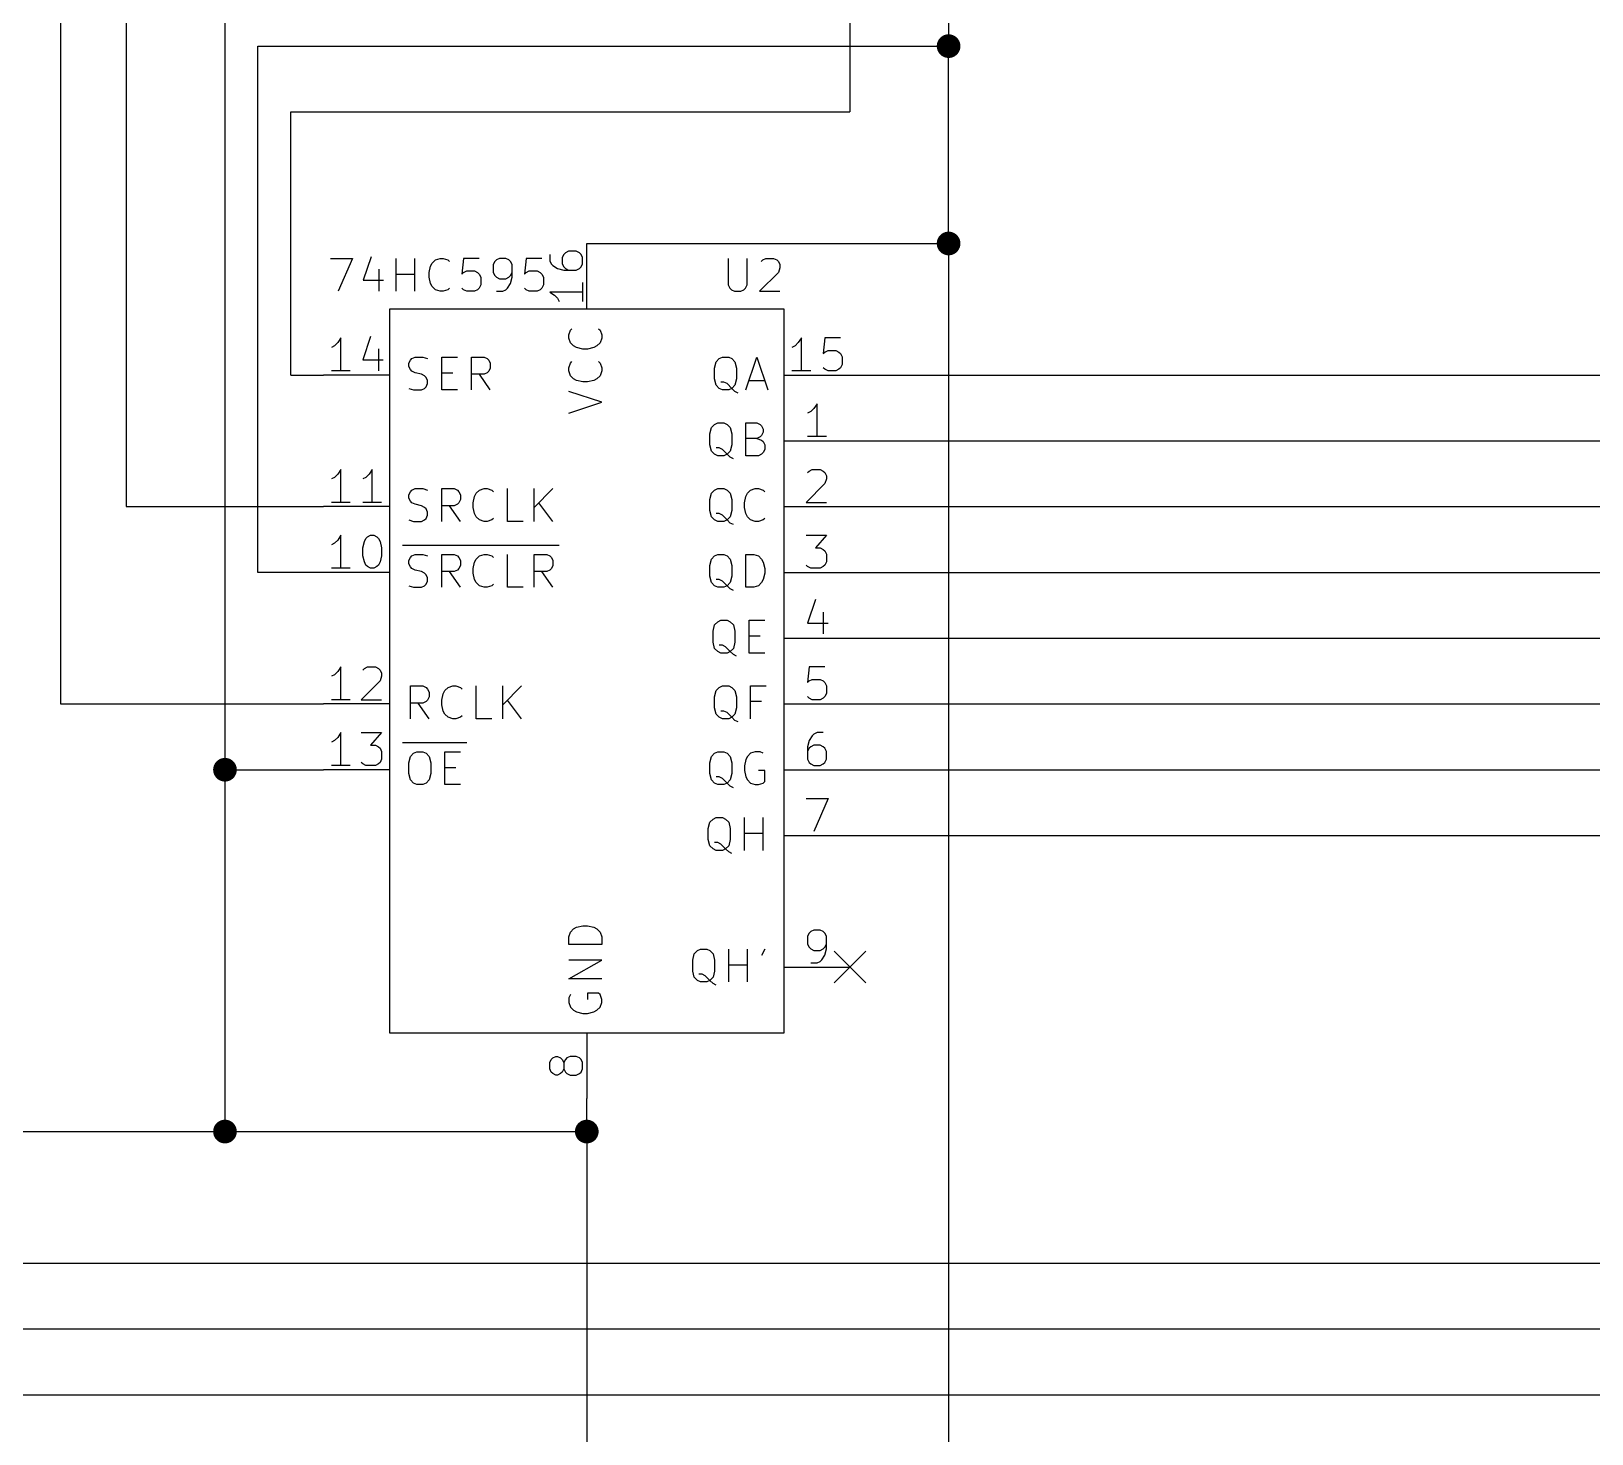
# Model space of a CAD drawing. Extents: x 0.4 to 11.3, y -7.9 to -0.4.
# Drawn here: x 4.055 to 6.428, y -5.359 to -3.227 of the extents above; entities that cross this region are included whole.
import ezdxf

# ---------------------------------------------------------------- set-up
doc = ezdxf.new("R2010")
doc.units = 0
doc.header["$MEASUREMENT"] = 0
for name, color, linetype in [('BLUE2', 5, 'CONTINUOUS'), ('CYAN2', 4, 'CONTINUOUS'), ('GREEN3', 91, 'CONTINUOUS'), ('LYELLOW', 51, 'CONTINUOUS'), ('RED2', 1, 'CONTINUOUS'), ('RED3', 11, 'CONTINUOUS')]:
    doc.layers.add(name, color=color, linetype=linetype)

msp = doc.modelspace()

# ---------------------------------------------------------------- linework, layer by layer
at = {"layer": 'BLUE2', "linetype": 'CONTINUOUS'}
for p, q in [((5.276, -4.626), (5.324, -4.674)), ((5.324, -4.626), (5.276, -4.674))]:
    msp.add_line(p, q, dxfattribs=at)
at = {"layer": 'CYAN2', "linetype": 'CONTINUOUS'}
for p, q in [((4.51026, -3.57261), (4.5436, -3.57261)), ((4.5436, -3.57261), (4.52217, -3.62261)), ((4.57217, -3.57023), (4.56026, -3.60594)), ((4.61026, -3.62261), (4.61026, -3.57261)), ((4.63883, -3.62261), (4.63883, -3.57261)), ((4.66265, -3.58452), (4.66503, -3.57976)), ((4.66503, -3.57976), (4.66979, -3.575)), ((4.66979, -3.575), (4.67693, -3.57261)), ((4.67693, -3.57261), (4.68169, -3.57261)), ((4.68169, -3.57261), (4.68883, -3.575)), ((4.68883, -3.575), (4.69122, -3.57737)), ((4.71265, -3.57261), (4.71026, -3.59642)), ((4.73646, -3.57261), (4.71265, -3.57261)), ((4.76026, -3.57737), (4.75789, -3.58214)), ((4.76265, -3.575), (4.76026, -3.57737)), ((4.76741, -3.57261), (4.76265, -3.575)), ((4.77693, -3.57261), (4.76741, -3.57261)), ((4.78169, -3.575), (4.77693, -3.57261)), ((4.78407, -3.57737), (4.78169, -3.575)), ((4.78646, -3.58214), (4.78407, -3.57737)), ((4.80789, -3.57261), (4.8055, -3.59642)), ((4.83169, -3.57261), (4.80789, -3.57261)), ((5.11503, -3.57261), (5.11503, -3.61309)), ((5.1436, -3.61309), (5.1436, -3.57261)), ((5.16503, -3.57737), (5.16741, -3.575)), ((5.16741, -3.575), (5.17217, -3.57261)), ((5.17217, -3.57261), (5.18407, -3.57261)), ((5.18407, -3.57261), (5.18884, -3.575)), ((5.18884, -3.575), (5.19122, -3.57737)), ((5.19122, -3.57737), (5.1936, -3.58214)), ((4.58407, -3.58928), (4.58407, -3.62261)), ((4.61026, -3.59642), (4.63883, -3.59642)), ((4.66026, -3.59404), (4.66265, -3.58452)), ((4.66026, -3.60119), (4.66026, -3.59404)), ((4.66265, -3.61071), (4.66026, -3.60119)), ((4.71026, -3.59642), (4.71265, -3.59404)), ((4.71265, -3.59404), (4.71741, -3.59166)), ((4.71741, -3.59166), (4.72931, -3.59166)), ((4.72931, -3.59166), (4.73407, -3.59404)), ((4.73407, -3.59404), (4.73646, -3.59642)), ((4.73646, -3.59642), (4.73883, -3.60119)), ((4.73883, -3.60119), (4.73883, -3.61309)), ((4.75789, -3.58214), (4.75789, -3.59404)), ((4.75789, -3.59404), (4.76026, -3.5988)), ((4.76026, -3.5988), (4.76265, -3.60119)), ((4.76265, -3.60119), (4.76741, -3.60357)), ((4.76741, -3.60357), (4.77693, -3.60357)), ((4.77693, -3.60357), (4.78169, -3.60119)), ((4.78169, -3.60119), (4.78407, -3.5988)), ((4.78407, -3.5988), (4.78646, -3.59404)), ((4.78407, -3.61071), (4.78646, -3.60119)), ((4.78646, -3.60119), (4.78646, -3.58214)), ((4.8055, -3.59642), (4.80789, -3.59404)), ((4.80789, -3.59404), (4.81265, -3.59166)), ((4.81265, -3.59166), (4.82455, -3.59166)), ((4.82455, -3.59166), (4.82931, -3.59404)), ((4.82931, -3.59404), (4.83169, -3.59642)), ((4.83169, -3.59642), (4.83407, -3.60119)), ((4.83407, -3.60119), (4.83407, -3.61309)), ((5.19122, -3.59404), (5.16265, -3.62261)), ((5.1936, -3.5869), (5.19122, -3.59404)), ((5.1936, -3.58214), (5.1936, -3.5869)), ((4.56026, -3.60594), (4.59122, -3.60594)), ((4.66503, -3.61547), (4.66265, -3.61071)), ((4.66979, -3.62023), (4.66503, -3.61547)), ((4.67693, -3.62261), (4.66979, -3.62023)), ((4.68169, -3.62261), (4.67693, -3.62261)), ((4.68883, -3.62023), (4.68169, -3.62261)), ((4.69122, -3.61785), (4.68883, -3.62023)), ((4.71265, -3.62023), (4.71026, -3.61785)), ((4.71741, -3.62261), (4.71265, -3.62023)), ((4.72931, -3.62261), (4.71741, -3.62261)), ((4.73407, -3.62023), (4.72931, -3.62261)), ((4.73646, -3.61785), (4.73407, -3.62023)), ((4.73883, -3.61309), (4.73646, -3.61785)), ((4.76265, -3.62261), (4.77217, -3.62261)), ((4.77217, -3.62261), (4.77693, -3.62023)), ((4.77693, -3.62023), (4.77931, -3.61785)), ((4.77931, -3.61785), (4.78407, -3.61071)), ((4.80789, -3.62023), (4.8055, -3.61785)), ((4.81265, -3.62261), (4.80789, -3.62023)), ((4.82455, -3.62261), (4.81265, -3.62261)), ((4.82931, -3.62023), (4.82455, -3.62261)), ((4.83169, -3.61785), (4.82931, -3.62023)), ((4.83407, -3.61309), (4.83169, -3.61785)), ((5.11503, -3.61309), (5.11741, -3.61785)), ((5.11741, -3.61785), (5.11979, -3.62023)), ((5.11979, -3.62023), (5.12455, -3.62261)), ((5.12455, -3.62261), (5.13407, -3.62261)), ((5.13407, -3.62261), (5.13884, -3.62023)), ((5.13884, -3.62023), (5.14122, -3.61785)), ((5.14122, -3.61785), (5.1436, -3.61309)), ((5.16265, -3.62261), (5.1936, -3.62261)), ((4.87262, -3.68905), (4.875, -3.6819)), ((4.87262, -3.69381), (4.87262, -3.68905)), ((4.875, -3.70095), (4.87262, -3.69381)), ((4.875, -3.6819), (4.87738, -3.67952)), ((4.91785, -3.67952), (4.92024, -3.6819)), ((4.92024, -3.6819), (4.92262, -3.68905)), ((4.92262, -3.69381), (4.92024, -3.70095)), ((4.92262, -3.68905), (4.92262, -3.69381)), ((4.63428, -3.725), (4.63905, -3.72262)), ((4.63905, -3.72262), (4.65095, -3.72262)), ((4.65095, -3.72262), (4.65809, -3.725)), ((4.67952, -3.77262), (4.67952, -3.72262)), ((4.67952, -3.72262), (4.70333, -3.72262)), ((4.72476, -3.77262), (4.72476, -3.72262)), ((4.72476, -3.72262), (4.74381, -3.72262)), ((4.74381, -3.72262), (4.74857, -3.725)), ((4.87976, -3.70571), (4.875, -3.70095)), ((4.88452, -3.70809), (4.87976, -3.70571)), ((4.89405, -3.71047), (4.88452, -3.70809)), ((4.90119, -3.71047), (4.89405, -3.71047)), ((4.91071, -3.70809), (4.90119, -3.71047)), ((4.91547, -3.70571), (4.91071, -3.70809)), ((4.92024, -3.70095), (4.91547, -3.70571)), ((5.10143, -3.725), (5.10619, -3.72262)), ((5.10619, -3.72262), (5.11571, -3.72262)), ((5.11571, -3.72262), (5.12047, -3.725)), ((5.1419, -3.77262), (5.15857, -3.72262)), ((5.15857, -3.72262), (5.17524, -3.77262)), ((4.62952, -3.73214), (4.6319, -3.72738)), ((4.62952, -3.7369), (4.62952, -3.73214)), ((4.6319, -3.74167), (4.62952, -3.7369)), ((4.6319, -3.72738), (4.63428, -3.725)), ((4.63428, -3.74405), (4.6319, -3.74167)), ((4.63905, -3.74643), (4.63428, -3.74405)), ((4.64857, -3.74881), (4.63905, -3.74643)), ((4.67952, -3.74643), (4.69619, -3.74643)), ((4.74857, -3.74643), (4.74381, -3.74881)), ((4.74857, -3.725), (4.75095, -3.72738)), ((4.75095, -3.74405), (4.74857, -3.74643)), ((4.75095, -3.72738), (4.75333, -3.73214)), ((4.75333, -3.73928), (4.75095, -3.74405)), ((4.75333, -3.73214), (4.75333, -3.73928)), ((4.87262, -3.73905), (4.875, -3.7319)), ((4.87262, -3.74381), (4.87262, -3.73905)), ((4.875, -3.75095), (4.87262, -3.74381)), ((4.875, -3.7319), (4.87738, -3.72952)), ((4.91785, -3.72952), (4.92024, -3.7319)), ((4.92024, -3.7319), (4.92262, -3.73905)), ((4.92262, -3.74381), (4.92024, -3.75095)), ((4.92262, -3.73905), (4.92262, -3.74381)), ((5.09428, -3.73928), (5.09667, -3.72976)), ((5.09428, -3.75595), (5.09428, -3.73928)), ((5.09667, -3.72976), (5.10143, -3.725)), ((5.12047, -3.725), (5.12524, -3.72976)), ((5.12524, -3.72976), (5.12762, -3.73928)), ((5.12762, -3.73928), (5.12762, -3.75595)), ((4.62952, -3.77024), (4.63667, -3.77262)), ((4.65333, -3.75119), (4.64857, -3.74881)), ((4.64857, -3.77262), (4.65333, -3.77024)), ((4.65571, -3.75357), (4.65333, -3.75119)), ((4.65333, -3.77024), (4.65571, -3.76785)), ((4.65809, -3.75833), (4.65571, -3.75357)), ((4.65571, -3.76785), (4.65809, -3.76309)), ((4.65809, -3.76309), (4.65809, -3.75833)), ((4.74381, -3.74881), (4.72476, -3.74881)), ((4.75333, -3.77262), (4.73667, -3.74881)), ((4.87976, -3.75571), (4.875, -3.75095)), ((4.88452, -3.75809), (4.87976, -3.75571)), ((4.89405, -3.76047), (4.88452, -3.75809)), ((4.90119, -3.76047), (4.89405, -3.76047)), ((4.91071, -3.75809), (4.90119, -3.76047)), ((4.91547, -3.75571), (4.91071, -3.75809)), ((4.92024, -3.75095), (4.91547, -3.75571)), ((5.09667, -3.76547), (5.09428, -3.75595)), ((5.10143, -3.77024), (5.09667, -3.76547)), ((5.10619, -3.77262), (5.10143, -3.77024)), ((5.10857, -3.76071), (5.10381, -3.76071)), ((5.11333, -3.76309), (5.10857, -3.76071)), ((5.12047, -3.77024), (5.11333, -3.76309)), ((5.12047, -3.77024), (5.11571, -3.77262)), ((5.12524, -3.76547), (5.12047, -3.77024)), ((5.12524, -3.775), (5.12047, -3.77024)), ((5.12762, -3.75595), (5.12524, -3.76547)), ((5.14667, -3.75833), (5.17047, -3.75833)), ((4.63667, -3.77262), (4.64857, -3.77262)), ((4.70333, -3.77262), (4.67952, -3.77262)), ((4.92262, -3.79143), (4.87262, -3.77476)), ((4.87262, -3.80809), (4.92262, -3.79143)), ((5.11571, -3.77262), (5.10619, -3.77262)), ((5.13, -3.77738), (5.12524, -3.775)), ((5.08714, -3.83928), (5.08952, -3.82976)), ((5.08714, -3.85595), (5.08714, -3.83928)), ((5.08952, -3.82976), (5.09428, -3.825)), ((5.09428, -3.825), (5.09905, -3.82262)), ((5.09905, -3.82262), (5.10857, -3.82262)), ((5.10857, -3.82262), (5.11333, -3.825)), ((5.11333, -3.825), (5.11809, -3.82976)), ((5.11809, -3.82976), (5.12047, -3.83928)), ((5.12047, -3.83928), (5.12047, -3.85595)), ((5.1419, -3.87262), (5.1419, -3.82262)), ((5.1419, -3.82262), (5.15857, -3.82262)), ((5.15857, -3.82262), (5.16333, -3.825)), ((5.16333, -3.825), (5.16571, -3.82738)), ((5.16571, -3.84167), (5.16333, -3.84405)), ((5.16571, -3.82738), (5.16809, -3.83214)), ((5.16809, -3.8369), (5.16571, -3.84167)), ((5.16809, -3.83214), (5.16809, -3.8369)), ((5.08952, -3.86547), (5.08714, -3.85595)), ((5.09428, -3.87024), (5.08952, -3.86547)), ((5.10143, -3.86071), (5.09667, -3.86071)), ((5.10619, -3.86309), (5.10143, -3.86071)), ((5.11333, -3.87024), (5.10619, -3.86309)), ((5.11809, -3.86547), (5.11333, -3.87024)), ((5.12047, -3.85595), (5.11809, -3.86547)), ((5.15857, -3.84643), (5.1419, -3.84643)), ((5.16333, -3.84405), (5.15857, -3.84643)), ((5.15857, -3.84643), (5.16571, -3.84881)), ((5.16571, -3.84881), (5.16809, -3.85119)), ((5.16809, -3.85119), (5.17047, -3.85595)), ((5.17047, -3.86309), (5.16809, -3.86785)), ((5.17047, -3.85595), (5.17047, -3.86309)), ((5.09905, -3.87262), (5.09428, -3.87024)), ((5.10857, -3.87262), (5.09905, -3.87262)), ((5.11333, -3.87024), (5.10857, -3.87262)), ((5.11809, -3.875), (5.11333, -3.87024)), ((5.12285, -3.87738), (5.11809, -3.875)), ((5.16095, -3.87262), (5.1419, -3.87262)), ((5.16571, -3.87024), (5.16095, -3.87262)), ((5.16809, -3.86785), (5.16571, -3.87024)), ((4.62952, -3.93214), (4.6319, -3.92738)), ((4.62952, -3.9369), (4.62952, -3.93214)), ((4.6319, -3.94167), (4.62952, -3.9369)), ((4.6319, -3.92738), (4.63428, -3.925)), ((4.63428, -3.925), (4.63905, -3.92262)), ((4.63905, -3.92262), (4.65095, -3.92262)), ((4.65095, -3.92262), (4.65809, -3.925)), ((4.67952, -3.97262), (4.67952, -3.92262)), ((4.67952, -3.92262), (4.69857, -3.92262)), ((4.69857, -3.92262), (4.70333, -3.925)), ((4.70333, -3.925), (4.70571, -3.92738)), ((4.70571, -3.92738), (4.70809, -3.93214)), ((4.70809, -3.93214), (4.70809, -3.93928)), ((4.72714, -3.94405), (4.72952, -3.93452)), ((4.72952, -3.93452), (4.7319, -3.92976)), ((4.7319, -3.92976), (4.73667, -3.925)), ((4.73667, -3.925), (4.74381, -3.92262)), ((4.74381, -3.92262), (4.74857, -3.92262)), ((4.74857, -3.92262), (4.75571, -3.925)), ((4.75571, -3.925), (4.75809, -3.92738)), ((4.77952, -3.97262), (4.77952, -3.92262)), ((4.82, -3.97262), (4.82, -3.92262)), ((4.84857, -3.92262), (4.82, -3.95119)), ((5.08714, -3.93928), (5.08952, -3.92976)), ((5.08952, -3.92976), (5.09428, -3.925)), ((5.09428, -3.925), (5.09905, -3.92262)), ((5.09905, -3.92262), (5.10857, -3.92262)), ((5.10857, -3.92262), (5.11333, -3.925)), ((5.11333, -3.925), (5.11809, -3.92976)), ((5.11809, -3.92976), (5.12047, -3.93928)), ((5.13952, -3.94405), (5.1419, -3.93452)), ((5.1419, -3.93452), (5.14428, -3.92976)), ((5.14428, -3.92976), (5.14905, -3.925)), ((5.14905, -3.925), (5.15619, -3.92262)), ((5.15619, -3.92262), (5.16095, -3.92262)), ((5.16095, -3.92262), (5.16809, -3.925)), ((5.16809, -3.925), (5.17047, -3.92738)), ((4.63428, -3.94405), (4.6319, -3.94167)), ((4.63905, -3.94643), (4.63428, -3.94405)), ((4.64857, -3.94881), (4.63905, -3.94643)), ((4.65333, -3.95119), (4.64857, -3.94881)), ((4.65571, -3.95357), (4.65333, -3.95119)), ((4.65809, -3.95833), (4.65571, -3.95357)), ((4.65809, -3.96309), (4.65809, -3.95833)), ((4.69857, -3.94881), (4.67952, -3.94881)), ((4.70809, -3.97262), (4.69143, -3.94881)), ((4.70333, -3.94643), (4.69857, -3.94881)), ((4.70571, -3.94405), (4.70333, -3.94643)), ((4.70809, -3.93928), (4.70571, -3.94405)), ((4.72714, -3.95119), (4.72714, -3.94405)), ((4.72952, -3.96071), (4.72714, -3.95119)), ((4.7319, -3.96547), (4.72952, -3.96071)), ((4.84857, -3.97262), (4.82714, -3.94405)), ((5.08714, -3.95595), (5.08714, -3.93928)), ((5.08952, -3.96547), (5.08714, -3.95595)), ((5.10143, -3.96071), (5.09667, -3.96071)), ((5.10619, -3.96309), (5.10143, -3.96071)), ((5.12047, -3.95595), (5.11809, -3.96547)), ((5.12047, -3.93928), (5.12047, -3.95595)), ((5.13952, -3.95119), (5.13952, -3.94405)), ((5.1419, -3.96071), (5.13952, -3.95119)), ((5.14428, -3.96547), (5.1419, -3.96071)), ((4.62952, -3.97024), (4.63667, -3.97262)), ((4.63667, -3.97262), (4.64857, -3.97262)), ((4.64857, -3.97262), (4.65333, -3.97024)), ((4.65333, -3.97024), (4.65571, -3.96785)), ((4.65571, -3.96785), (4.65809, -3.96309)), ((4.73667, -3.97024), (4.7319, -3.96547)), ((4.74381, -3.97262), (4.73667, -3.97024)), ((4.74857, -3.97262), (4.74381, -3.97262)), ((4.75571, -3.97024), (4.74857, -3.97262)), ((4.75809, -3.96785), (4.75571, -3.97024)), ((4.80333, -3.97262), (4.77952, -3.97262)), ((5.09428, -3.97024), (5.08952, -3.96547)), ((5.09905, -3.97262), (5.09428, -3.97024)), ((5.10857, -3.97262), (5.09905, -3.97262)), ((5.11333, -3.97024), (5.10619, -3.96309)), ((5.11333, -3.97024), (5.10857, -3.97262)), ((5.11809, -3.96547), (5.11333, -3.97024)), ((5.11809, -3.975), (5.11333, -3.97024)), ((5.12285, -3.97738), (5.11809, -3.975)), ((5.14905, -3.97024), (5.14428, -3.96547)), ((5.15619, -3.97262), (5.14905, -3.97024)), ((5.16095, -3.97262), (5.15619, -3.97262)), ((5.16809, -3.97024), (5.16095, -3.97262)), ((5.17047, -3.96785), (5.16809, -3.97024)), ((4.62, -4.0085), (4.66762, -4.0085)), ((4.66762, -4.0085), (4.71762, -4.0085)), ((4.71762, -4.0085), (4.76762, -4.0085)), ((4.76762, -4.0085), (4.80809, -4.0085)), ((4.80809, -4.0085), (4.85809, -4.0085)), ((4.62952, -4.03214), (4.6319, -4.02738)), ((4.62952, -4.0369), (4.62952, -4.03214)), ((4.6319, -4.02738), (4.63428, -4.025)), ((4.63428, -4.025), (4.63905, -4.02262)), ((4.63905, -4.02262), (4.65095, -4.02262)), ((4.65095, -4.02262), (4.65809, -4.025)), ((4.67952, -4.07262), (4.67952, -4.02262)), ((4.67952, -4.02262), (4.69857, -4.02262)), ((4.69857, -4.02262), (4.70333, -4.025)), ((4.70333, -4.025), (4.70571, -4.02738)), ((4.70571, -4.02738), (4.70809, -4.03214)), ((4.70809, -4.03214), (4.70809, -4.03928)), ((4.72952, -4.03452), (4.7319, -4.02976)), ((4.7319, -4.02976), (4.73667, -4.025)), ((4.73667, -4.025), (4.74381, -4.02262)), ((4.74381, -4.02262), (4.74857, -4.02262)), ((4.74857, -4.02262), (4.75571, -4.025)), ((4.75571, -4.025), (4.75809, -4.02738)), ((4.77952, -4.07262), (4.77952, -4.02262)), ((4.82, -4.07262), (4.82, -4.02262)), ((4.82, -4.02262), (4.83905, -4.02262)), ((4.83905, -4.02262), (4.84381, -4.025)), ((4.84381, -4.025), (4.84619, -4.02738)), ((4.84619, -4.02738), (4.84857, -4.03214)), ((4.84857, -4.03214), (4.84857, -4.03928)), ((5.08714, -4.03928), (5.08952, -4.02976)), ((5.08952, -4.02976), (5.09428, -4.025)), ((5.09428, -4.025), (5.09905, -4.02262)), ((5.09905, -4.02262), (5.10857, -4.02262)), ((5.10857, -4.02262), (5.11333, -4.025)), ((5.11333, -4.025), (5.11809, -4.02976)), ((5.11809, -4.02976), (5.12047, -4.03928)), ((5.1419, -4.07262), (5.1419, -4.02262)), ((5.1419, -4.02262), (5.15381, -4.02262)), ((5.15381, -4.02262), (5.16095, -4.025)), ((5.16095, -4.025), (5.16571, -4.02976)), ((5.16571, -4.02976), (5.16809, -4.03452)), ((4.6319, -4.04167), (4.62952, -4.0369)), ((4.63428, -4.04405), (4.6319, -4.04167)), ((4.63905, -4.04643), (4.63428, -4.04405)), ((4.64857, -4.04881), (4.63905, -4.04643)), ((4.65333, -4.05119), (4.64857, -4.04881)), ((4.65571, -4.05357), (4.65333, -4.05119)), ((4.65809, -4.05833), (4.65571, -4.05357)), ((4.69857, -4.04881), (4.67952, -4.04881)), ((4.70809, -4.07262), (4.69143, -4.04881)), ((4.70333, -4.04643), (4.69857, -4.04881)), ((4.70571, -4.04405), (4.70333, -4.04643)), ((4.70809, -4.03928), (4.70571, -4.04405)), ((4.72714, -4.04405), (4.72952, -4.03452)), ((4.72714, -4.05119), (4.72714, -4.04405)), ((4.72952, -4.06071), (4.72714, -4.05119)), ((4.83905, -4.04881), (4.82, -4.04881)), ((4.84857, -4.07262), (4.8319, -4.04881)), ((4.84381, -4.04643), (4.83905, -4.04881)), ((4.84619, -4.04405), (4.84381, -4.04643)), ((4.84857, -4.03928), (4.84619, -4.04405)), ((5.08714, -4.05595), (5.08714, -4.03928)), ((5.08952, -4.06547), (5.08714, -4.05595)), ((5.12047, -4.05595), (5.11809, -4.06547)), ((5.12047, -4.03928), (5.12047, -4.05595)), ((5.16809, -4.03452), (5.17047, -4.04405)), ((5.17047, -4.05119), (5.16809, -4.06071)), ((5.17047, -4.04405), (5.17047, -4.05119)), ((4.62952, -4.07024), (4.63667, -4.07262)), ((4.63667, -4.07262), (4.64857, -4.07262)), ((4.64857, -4.07262), (4.65333, -4.07024)), ((4.65333, -4.07024), (4.65571, -4.06785)), ((4.65571, -4.06785), (4.65809, -4.06309)), ((4.65809, -4.06309), (4.65809, -4.05833)), ((4.7319, -4.06547), (4.72952, -4.06071)), ((4.73667, -4.07024), (4.7319, -4.06547)), ((4.74381, -4.07262), (4.73667, -4.07024)), ((4.74857, -4.07262), (4.74381, -4.07262)), ((4.75571, -4.07024), (4.74857, -4.07262)), ((4.75809, -4.06785), (4.75571, -4.07024)), ((4.80333, -4.07262), (4.77952, -4.07262)), ((5.09428, -4.07024), (5.08952, -4.06547)), ((5.09905, -4.07262), (5.09428, -4.07024)), ((5.10143, -4.06071), (5.09667, -4.06071)), ((5.10857, -4.07262), (5.09905, -4.07262)), ((5.10619, -4.06309), (5.10143, -4.06071)), ((5.11333, -4.07024), (5.10619, -4.06309)), ((5.11333, -4.07024), (5.10857, -4.07262)), ((5.11809, -4.06547), (5.11333, -4.07024)), ((5.11809, -4.075), (5.11333, -4.07024)), ((5.12285, -4.07738), (5.11809, -4.075)), ((5.15381, -4.07262), (5.1419, -4.07262)), ((5.16095, -4.07024), (5.15381, -4.07262)), ((5.16571, -4.06547), (5.16095, -4.07024)), ((5.16809, -4.06071), (5.16571, -4.06547)), ((5.09428, -4.12976), (5.09905, -4.125)), ((5.09905, -4.125), (5.10381, -4.12262)), ((5.10381, -4.12262), (5.11333, -4.12262)), ((5.11333, -4.12262), (5.11809, -4.125)), ((5.11809, -4.125), (5.12285, -4.12976)), ((5.14667, -4.17262), (5.14667, -4.12262)), ((5.14667, -4.12262), (5.17047, -4.12262)), ((5.0919, -4.13928), (5.09428, -4.12976)), ((5.0919, -4.15595), (5.0919, -4.13928)), ((5.12285, -4.12976), (5.12524, -4.13928)), ((5.12524, -4.13928), (5.12524, -4.15595)), ((5.14667, -4.14643), (5.16333, -4.14643)), ((5.09428, -4.16547), (5.0919, -4.15595)), ((5.09905, -4.17024), (5.09428, -4.16547)), ((5.10381, -4.17262), (5.09905, -4.17024)), ((5.10619, -4.16071), (5.10143, -4.16071)), ((5.11333, -4.17262), (5.10381, -4.17262)), ((5.11095, -4.16309), (5.10619, -4.16071)), ((5.11809, -4.17024), (5.11095, -4.16309)), ((5.11809, -4.17024), (5.11333, -4.17262)), ((5.12285, -4.16547), (5.11809, -4.17024)), ((5.12285, -4.175), (5.11809, -4.17024)), ((5.12524, -4.15595), (5.12285, -4.16547)), ((5.12762, -4.17738), (5.12285, -4.175)), ((5.17047, -4.17262), (5.14667, -4.17262)), ((4.6319, -4.27262), (4.6319, -4.22262)), ((4.6319, -4.22262), (4.65095, -4.22262)), ((4.65095, -4.22262), (4.65571, -4.225)), ((4.68905, -4.225), (4.69619, -4.22262)), ((4.69619, -4.22262), (4.70095, -4.22262)), ((4.70095, -4.22262), (4.70809, -4.225)), ((4.7319, -4.27262), (4.7319, -4.22262)), ((4.77238, -4.27262), (4.77238, -4.22262)), ((4.80095, -4.22262), (4.77238, -4.25119)), ((5.10143, -4.225), (5.10619, -4.22262)), ((5.10619, -4.22262), (5.11571, -4.22262)), ((5.11571, -4.22262), (5.12047, -4.225)), ((5.14905, -4.27262), (5.14905, -4.22262)), ((5.14905, -4.22262), (5.17285, -4.22262)), ((4.65571, -4.225), (4.65809, -4.22738)), ((4.65809, -4.24405), (4.65571, -4.24643)), ((4.65809, -4.22738), (4.66047, -4.23214)), ((4.66047, -4.23928), (4.65809, -4.24405)), ((4.66047, -4.23214), (4.66047, -4.23928)), ((4.67952, -4.24405), (4.6819, -4.23452)), ((4.67952, -4.25119), (4.67952, -4.24405)), ((4.6819, -4.23452), (4.68428, -4.22976)), ((4.68428, -4.22976), (4.68905, -4.225)), ((4.70809, -4.225), (4.71047, -4.22738)), ((4.80095, -4.27262), (4.77952, -4.24405)), ((5.09428, -4.23928), (5.09667, -4.22976)), ((5.09428, -4.25595), (5.09428, -4.23928)), ((5.09667, -4.22976), (5.10143, -4.225)), ((5.12047, -4.225), (5.12524, -4.22976)), ((5.12524, -4.22976), (5.12762, -4.23928)), ((5.12762, -4.23928), (5.12762, -4.25595)), ((4.65095, -4.24881), (4.6319, -4.24881)), ((4.66047, -4.27262), (4.64381, -4.24881)), ((4.65571, -4.24643), (4.65095, -4.24881)), ((4.6819, -4.26071), (4.67952, -4.25119)), ((4.68428, -4.26547), (4.6819, -4.26071)), ((4.68905, -4.27024), (4.68428, -4.26547)), ((4.71047, -4.26785), (4.70809, -4.27024)), ((5.09667, -4.26547), (5.09428, -4.25595)), ((5.10143, -4.27024), (5.09667, -4.26547)), ((5.10857, -4.26071), (5.10381, -4.26071)), ((5.11333, -4.26309), (5.10857, -4.26071)), ((5.12047, -4.27024), (5.11333, -4.26309)), ((5.12524, -4.26547), (5.12047, -4.27024)), ((5.12762, -4.25595), (5.12524, -4.26547)), ((5.16571, -4.24643), (5.14905, -4.24643)), ((4.69619, -4.27262), (4.68905, -4.27024)), ((4.70095, -4.27262), (4.69619, -4.27262)), ((4.70809, -4.27024), (4.70095, -4.27262)), ((4.75571, -4.27262), (4.7319, -4.27262)), ((5.10619, -4.27262), (5.10143, -4.27024)), ((5.11571, -4.27262), (5.10619, -4.27262)), ((5.12047, -4.27024), (5.11571, -4.27262)), ((5.12524, -4.275), (5.12047, -4.27024)), ((5.13, -4.27738), (5.12524, -4.275)), ((4.62, -4.3085), (4.67238, -4.3085)), ((4.67238, -4.3085), (4.71762, -4.3085)), ((4.62952, -4.33928), (4.6319, -4.32976)), ((4.62952, -4.35595), (4.62952, -4.33928)), ((4.6319, -4.32976), (4.63667, -4.325)), ((4.63667, -4.325), (4.64143, -4.32262)), ((4.64143, -4.32262), (4.65095, -4.32262)), ((4.65095, -4.32262), (4.65571, -4.325)), ((4.65571, -4.325), (4.66047, -4.32976)), ((4.66047, -4.32976), (4.66285, -4.33928)), ((4.66285, -4.33928), (4.66285, -4.35595)), ((4.68428, -4.37262), (4.68428, -4.32262)), ((4.68428, -4.32262), (4.70809, -4.32262)), ((5.08714, -4.33928), (5.08952, -4.32976)), ((5.08714, -4.35595), (5.08714, -4.33928)), ((5.08952, -4.32976), (5.09428, -4.325)), ((5.09428, -4.325), (5.09905, -4.32262)), ((5.09905, -4.32262), (5.10857, -4.32262)), ((5.10857, -4.32262), (5.11333, -4.325)), ((5.11333, -4.325), (5.11809, -4.32976)), ((5.11809, -4.32976), (5.12047, -4.33928)), ((5.12047, -4.33928), (5.12047, -4.35595)), ((5.1419, -4.33452), (5.13952, -4.34405)), ((5.14428, -4.32976), (5.1419, -4.33452)), ((5.14905, -4.325), (5.14428, -4.32976)), ((5.15619, -4.32262), (5.14905, -4.325)), ((5.16333, -4.32262), (5.15619, -4.32262)), ((5.16809, -4.325), (5.16333, -4.32262)), ((4.6319, -4.36547), (4.62952, -4.35595)), ((4.66285, -4.35595), (4.66047, -4.36547)), ((4.68428, -4.34643), (4.70095, -4.34643)), ((5.08952, -4.36547), (5.08714, -4.35595)), ((5.10143, -4.36071), (5.09667, -4.36071)), ((5.10619, -4.36309), (5.10143, -4.36071)), ((5.11333, -4.37024), (5.10619, -4.36309)), ((5.12047, -4.35595), (5.11809, -4.36547)), ((5.13952, -4.34405), (5.13952, -4.35119)), ((5.13952, -4.35119), (5.1419, -4.36071)), ((5.1419, -4.36071), (5.14428, -4.36547)), ((5.17047, -4.35119), (5.16095, -4.35119)), ((5.17047, -4.36785), (5.17047, -4.35119)), ((4.63667, -4.37024), (4.6319, -4.36547)), ((4.64143, -4.37262), (4.63667, -4.37024)), ((4.65095, -4.37262), (4.64143, -4.37262)), ((4.65571, -4.37024), (4.65095, -4.37262)), ((4.66047, -4.36547), (4.65571, -4.37024)), ((4.70809, -4.37262), (4.68428, -4.37262)), ((5.09428, -4.37024), (5.08952, -4.36547)), ((5.09905, -4.37262), (5.09428, -4.37024)), ((5.10857, -4.37262), (5.09905, -4.37262)), ((5.11333, -4.37024), (5.10857, -4.37262)), ((5.11809, -4.36547), (5.11333, -4.37024)), ((5.11809, -4.375), (5.11333, -4.37024)), ((5.12285, -4.37738), (5.11809, -4.375)), ((5.14428, -4.36547), (5.14905, -4.37024)), ((5.14905, -4.37024), (5.15619, -4.37262)), ((5.15619, -4.37262), (5.16095, -4.37262)), ((5.16095, -4.37262), (5.16809, -4.37024)), ((5.16809, -4.37024), (5.17047, -4.36785)), ((5.08476, -4.43928), (5.08714, -4.42976)), ((5.08714, -4.42976), (5.0919, -4.425)), ((5.0919, -4.425), (5.09667, -4.42262)), ((5.09667, -4.42262), (5.10619, -4.42262)), ((5.10619, -4.42262), (5.11095, -4.425)), ((5.11095, -4.425), (5.11571, -4.42976)), ((5.11571, -4.42976), (5.11809, -4.43928)), ((5.13952, -4.47262), (5.13952, -4.42262)), ((5.16809, -4.47262), (5.16809, -4.42262)), ((5.08476, -4.45595), (5.08476, -4.43928)), ((5.08714, -4.46547), (5.08476, -4.45595)), ((5.11809, -4.45595), (5.11571, -4.46547)), ((5.11809, -4.43928), (5.11809, -4.45595)), ((5.13952, -4.44643), (5.16809, -4.44643)), ((5.0919, -4.47024), (5.08714, -4.46547)), ((5.09667, -4.47262), (5.0919, -4.47024)), ((5.09905, -4.46071), (5.09428, -4.46071)), ((5.10619, -4.47262), (5.09667, -4.47262)), ((5.10381, -4.46309), (5.09905, -4.46071)), ((5.11095, -4.47024), (5.10381, -4.46309)), ((5.11095, -4.47024), (5.10619, -4.47262)), ((5.11571, -4.46547), (5.11095, -4.47024)), ((5.11571, -4.475), (5.11095, -4.47024)), ((5.12047, -4.47738), (5.11571, -4.475)), ((4.87262, -4.60381), (4.875, -4.59667)), ((4.875, -4.59667), (4.87976, -4.5919)), ((4.87976, -4.5919), (4.88452, -4.58952)), ((4.88452, -4.58952), (4.89405, -4.58714)), ((4.89405, -4.58714), (4.90119, -4.58714)), ((4.90119, -4.58714), (4.91071, -4.58952)), ((4.91071, -4.58952), (4.91547, -4.5919)), ((4.91547, -4.5919), (4.92024, -4.59667)), ((4.92024, -4.59667), (4.92262, -4.60381)), ((4.87262, -4.61571), (4.87262, -4.60381)), ((4.92262, -4.61571), (4.87262, -4.61571)), ((4.92262, -4.60381), (4.92262, -4.61571)), ((5.06333, -4.62976), (5.06809, -4.625)), ((5.06809, -4.625), (5.07285, -4.62262)), ((5.07285, -4.62262), (5.08238, -4.62262)), ((5.08238, -4.62262), (5.08714, -4.625)), ((5.08714, -4.625), (5.0919, -4.62976)), ((5.11571, -4.67262), (5.11571, -4.62262)), ((5.14428, -4.67262), (5.14428, -4.62262)), ((5.17047, -4.62262), (5.16571, -4.63214)), ((4.87262, -4.66809), (4.92262, -4.63952)), ((4.92262, -4.63952), (4.87262, -4.63952)), ((5.06095, -4.63928), (5.06333, -4.62976)), ((5.06095, -4.65595), (5.06095, -4.63928)), ((5.0919, -4.62976), (5.09428, -4.63928)), ((5.09428, -4.63928), (5.09428, -4.65595)), ((5.11571, -4.64643), (5.14428, -4.64643)), ((4.92262, -4.66809), (4.87262, -4.66809)), ((5.06333, -4.66547), (5.06095, -4.65595)), ((5.06809, -4.67024), (5.06333, -4.66547)), ((5.07285, -4.67262), (5.06809, -4.67024)), ((5.07524, -4.66071), (5.07047, -4.66071)), ((5.08238, -4.67262), (5.07285, -4.67262)), ((5.08, -4.66309), (5.07524, -4.66071)), ((5.08714, -4.67024), (5.08, -4.66309)), ((5.08714, -4.67024), (5.08238, -4.67262)), ((5.0919, -4.66547), (5.08714, -4.67024)), ((5.0919, -4.675), (5.08714, -4.67024)), ((5.09428, -4.65595), (5.0919, -4.66547)), ((4.875, -4.6919), (4.87262, -4.69667)), ((4.87262, -4.69667), (4.87262, -4.70381)), ((4.91785, -4.68952), (4.90119, -4.68952)), ((4.90119, -4.68952), (4.90119, -4.69905)), ((4.92024, -4.6919), (4.91785, -4.68952)), ((4.92262, -4.69905), (4.92024, -4.6919)), ((5.09667, -4.67738), (5.0919, -4.675)), ((4.87262, -4.70381), (4.875, -4.71095)), ((4.875, -4.71095), (4.87976, -4.71571)), ((4.87976, -4.71571), (4.88452, -4.71809)), ((4.88452, -4.71809), (4.89405, -4.72047)), ((4.89405, -4.72047), (4.90119, -4.72047)), ((4.90119, -4.72047), (4.91071, -4.71809)), ((4.91071, -4.71809), (4.91547, -4.71571)), ((4.91547, -4.71571), (4.92024, -4.71095)), ((4.92024, -4.71095), (4.92262, -4.70381)), ((4.92262, -4.70381), (4.92262, -4.69905))]:
    msp.add_line(p, q, dxfattribs=at)
at = {"layer": 'GREEN3', "linetype": 'CONTINUOUS'}
for p, q in [((5.45, -1.75), (5.45, -3.25)), ((4.2, -2.25), (4.2, -3.95)), ((4.1, -2.55), (4.1, -4.25)), ((5.3, -2.95), (5.3, -3.35)), ((4.35, -3.2), (4.35, -4.35)), ((4.4, -3.25), (5.45, -3.25)), ((4.4, -4.05), (4.4, -3.25)), ((5.45, -3.55), (5.45, -3.25)), ((4.45, -3.75), (4.45, -3.35)), ((4.45, -3.35), (5.3, -3.35)), ((4.9, -3.55), (5.45, -3.55)), ((5.45, -3.55), (5.45, -6.15)), ((4.45, -3.75), (4.5, -3.75)), ((5.3, -3.75), (7.45, -3.75)), ((5.3, -3.85), (7.5, -3.85)), ((4.2, -3.95), (4.5, -3.95)), ((5.3, -3.95), (7.55, -3.95)), ((4.5, -4.05), (4.4, -4.05)), ((5.3, -4.05), (7.6, -4.05)), ((5.3, -4.15), (7.65, -4.15)), ((4.1, -4.25), (4.5, -4.25)), ((5.3, -4.25), (7.7, -4.25)), ((4.35, -4.35), (4.5, -4.35)), ((4.35, -4.35), (4.35, -4.9)), ((5.3, -4.35), (7.75, -4.35)), ((5.3, -4.45), (7.8, -4.45)), ((4.9, -4.9), (4.9, -4.85)), ((3, -4.9), (4.35, -4.9)), ((4.35, -4.9), (4.9, -4.9)), ((4.9, -4.9), (4.9, -6.35)), ((1.85, -5.1), (7.85, -5.1)), ((1.75, -5.2), (7.9, -5.2)), ((1.6, -5.3), (7.95, -5.3))]:
    msp.add_line(p, q, dxfattribs=at)
at = {"layer": 'GREEN3', "const_width": 0.018}
for points in [[(5.441, -3.25, 1), (5.459, -3.25, 1)], [(5.441, -3.55, 1), (5.459, -3.55, 1)], [(4.341, -4.35, 1), (4.359, -4.35, 1)], [(4.341, -4.9, 1), (4.359, -4.9, 1)], [(4.891, -4.9, 1), (4.909, -4.9, 1)]]:
    msp.add_lwpolyline(points, format="xyb", close=True, dxfattribs=at)
at = {"layer": 'LYELLOW', "linetype": 'CONTINUOUS'}
for p, q in [((4.6, -3.65), (4.6, -4.75)), ((5.2, -3.65), (4.6, -3.65)), ((5.2, -4.75), (5.2, -3.65)), ((4.6, -4.75), (5.2, -4.75))]:
    msp.add_line(p, q, dxfattribs=at)
at = {"layer": 'RED2', "linetype": 'CONTINUOUS'}
for p, q in [((4.9, -3.65), (4.9, -3.55)), ((4.6, -3.65), (4.6, -4.75)), ((5.2, -3.65), (4.6, -3.65)), ((4.6, -3.65), (4.6, -4.75)), ((5.2, -3.65), (4.6, -3.65)), ((5.2, -4.75), (5.2, -3.65)), ((5.2, -4.75), (5.2, -3.65)), ((4.6, -3.75), (4.5, -3.75)), ((5.2, -3.75), (5.3, -3.75)), ((5.2, -3.85), (5.3, -3.85)), ((4.6, -3.95), (4.5, -3.95)), ((5.2, -3.95), (5.3, -3.95)), ((4.6, -4.05), (4.5, -4.05)), ((5.2, -4.05), (5.3, -4.05)), ((5.2, -4.15), (5.3, -4.15)), ((4.6, -4.25), (4.5, -4.25)), ((5.2, -4.25), (5.3, -4.25)), ((4.6, -4.35), (4.5, -4.35)), ((5.2, -4.35), (5.3, -4.35)), ((5.2, -4.45), (5.3, -4.45)), ((5.2, -4.65), (5.3, -4.65)), ((4.6, -4.75), (5.2, -4.75)), ((4.6, -4.75), (5.2, -4.75)), ((4.9, -4.75), (4.9, -4.85))]:
    msp.add_line(p, q, dxfattribs=at)
at = {"layer": 'RED3', "linetype": 'CONTINUOUS'}
for p, q in [((4.84362, -3.56667), (4.84362, -3.57619)), ((4.84362, -3.57619), (4.846, -3.58095)), ((4.846, -3.58095), (4.84838, -3.58333)), ((4.86505, -3.56667), (4.86267, -3.57143)), ((4.86267, -3.57143), (4.86267, -3.58095)), ((4.86267, -3.58095), (4.86505, -3.58571)), ((4.86743, -3.56428), (4.86505, -3.56667)), ((4.87219, -3.5619), (4.86743, -3.56428)), ((4.88409, -3.5619), (4.87219, -3.5619)), ((4.88885, -3.56428), (4.88409, -3.5619)), ((4.89124, -3.56667), (4.88885, -3.56428)), ((4.89362, -3.57143), (4.89124, -3.56667)), ((4.89124, -3.58571), (4.89362, -3.58095)), ((4.89362, -3.58095), (4.89362, -3.57143)), ((4.84838, -3.58333), (4.85552, -3.58809)), ((4.85552, -3.58809), (4.86505, -3.59047)), ((4.86505, -3.58571), (4.86743, -3.58809)), ((4.86505, -3.59047), (4.88409, -3.59047)), ((4.86743, -3.58809), (4.87219, -3.59047)), ((4.88409, -3.59047), (4.88885, -3.58809)), ((4.88885, -3.58809), (4.89124, -3.58571)), ((4.89362, -3.62381), (4.84362, -3.62381)), ((4.84362, -3.62381), (4.85076, -3.62857)), ((4.85076, -3.62857), (4.85552, -3.63333)), ((4.89362, -3.60952), (4.89362, -3.63809)), ((4.85552, -3.63333), (4.8579, -3.63809)), ((4.52619, -3.69362), (4.52143, -3.70076)), ((4.52619, -3.74362), (4.52619, -3.69362)), ((4.57143, -3.69124), (4.55952, -3.72695)), ((5.22619, -3.69362), (5.22143, -3.70076)), ((5.22619, -3.74362), (5.22619, -3.69362)), ((5.2619, -3.69362), (5.25952, -3.71743)), ((5.28571, -3.69362), (5.2619, -3.69362)), ((4.51667, -3.70552), (4.5119, -3.7079)), ((4.52143, -3.70076), (4.51667, -3.70552)), ((4.58333, -3.71028), (4.58333, -3.74362)), ((5.21667, -3.70552), (5.2119, -3.7079)), ((5.22143, -3.70076), (5.21667, -3.70552)), ((5.25952, -3.71743), (5.2619, -3.71505)), ((5.2619, -3.71505), (5.26667, -3.71267)), ((5.26667, -3.71267), (5.27857, -3.71267)), ((5.27857, -3.71267), (5.28333, -3.71505)), ((5.28333, -3.71505), (5.28571, -3.71743)), ((5.28571, -3.71743), (5.28809, -3.72219)), ((5.28809, -3.72219), (5.28809, -3.73409)), ((4.54047, -3.74362), (4.5119, -3.74362)), ((4.55952, -3.72695), (4.59047, -3.72695)), ((5.24047, -3.74362), (5.2119, -3.74362)), ((5.2619, -3.74124), (5.25952, -3.73885)), ((5.26667, -3.74362), (5.2619, -3.74124)), ((5.27857, -3.74362), (5.26667, -3.74362)), ((5.28333, -3.74124), (5.27857, -3.74362)), ((5.28571, -3.73885), (5.28333, -3.74124)), ((5.28809, -3.73409), (5.28571, -3.73885)), ((5.25, -3.79362), (5.24524, -3.80076)), ((5.25, -3.84362), (5.25, -3.79362)), ((5.24047, -3.80552), (5.23571, -3.8079)), ((5.24524, -3.80076), (5.24047, -3.80552)), ((5.26428, -3.84362), (5.23571, -3.84362)), ((4.51667, -3.90552), (4.5119, -3.9079)), ((4.52143, -3.90076), (4.51667, -3.90552)), ((4.52619, -3.89362), (4.52143, -3.90076)), ((4.52619, -3.94362), (4.52619, -3.89362)), ((4.56428, -3.90552), (4.55952, -3.9079)), ((4.56905, -3.90076), (4.56428, -3.90552)), ((4.57381, -3.89362), (4.56905, -3.90076)), ((4.57381, -3.94362), (4.57381, -3.89362)), ((5.23571, -3.89838), (5.23809, -3.896)), ((5.23809, -3.896), (5.24285, -3.89362)), ((5.24285, -3.89362), (5.25476, -3.89362)), ((5.25476, -3.89362), (5.25952, -3.896)), ((5.25952, -3.896), (5.2619, -3.89838)), ((5.2619, -3.89838), (5.26428, -3.90314)), ((5.26428, -3.9079), (5.2619, -3.91505)), ((5.26428, -3.90314), (5.26428, -3.9079)), ((5.2619, -3.91505), (5.23333, -3.94362)), ((4.54047, -3.94362), (4.5119, -3.94362)), ((4.58809, -3.94362), (4.55952, -3.94362)), ((5.23333, -3.94362), (5.26428, -3.94362)), ((4.51667, -4.00552), (4.5119, -4.0079)), ((4.52143, -4.00076), (4.51667, -4.00552)), ((4.52619, -3.99362), (4.52143, -4.00076)), ((4.52619, -4.04362), (4.52619, -3.99362)), ((4.55952, -4.01267), (4.5619, -4.00314)), ((4.5619, -4.00314), (4.56428, -3.99838)), ((4.56428, -3.99838), (4.56667, -3.996)), ((4.56667, -3.996), (4.57143, -3.99362)), ((4.57143, -3.99362), (4.57619, -3.99362)), ((4.57619, -3.99362), (4.58095, -3.996)), ((4.58095, -3.996), (4.58333, -3.99838)), ((4.58333, -3.99838), (4.58571, -4.00314)), ((4.58571, -4.00314), (4.58809, -4.01267)), ((5.23333, -3.99362), (5.26428, -3.99362)), ((5.26428, -3.99362), (5.24762, -4.01267)), ((4.55952, -4.02457), (4.55952, -4.01267)), ((4.5619, -4.03409), (4.55952, -4.02457)), ((4.58809, -4.02457), (4.58571, -4.03409)), ((4.58809, -4.01267), (4.58809, -4.02457)), ((5.24762, -4.01267), (5.25476, -4.01267)), ((5.25476, -4.01267), (5.25952, -4.01505)), ((5.25952, -4.01505), (5.2619, -4.01743)), ((5.2619, -4.01743), (5.26428, -4.02219)), ((5.26428, -4.02219), (5.26428, -4.03409)), ((4.54047, -4.04362), (4.5119, -4.04362)), ((4.56428, -4.03885), (4.5619, -4.03409)), ((4.56667, -4.04124), (4.56428, -4.03885)), ((4.57143, -4.04362), (4.56667, -4.04124)), ((4.57619, -4.04362), (4.57143, -4.04362)), ((4.58095, -4.04124), (4.57619, -4.04362)), ((4.58333, -4.03885), (4.58095, -4.04124)), ((4.58571, -4.03409), (4.58333, -4.03885)), ((5.23571, -4.04124), (5.23333, -4.03885)), ((5.24047, -4.04362), (5.23571, -4.04124)), ((5.25476, -4.04362), (5.24047, -4.04362)), ((5.25952, -4.04124), (5.25476, -4.04362)), ((5.2619, -4.03885), (5.25952, -4.04124)), ((5.26428, -4.03409), (5.2619, -4.03885)), ((5.24762, -4.09124), (5.23571, -4.12695)), ((5.23571, -4.12695), (5.26667, -4.12695)), ((5.25952, -4.11028), (5.25952, -4.14362)), ((4.52619, -4.19362), (4.52143, -4.20076)), ((4.52619, -4.24362), (4.52619, -4.19362)), ((4.55952, -4.19838), (4.5619, -4.196)), ((4.5619, -4.196), (4.56667, -4.19362)), ((4.56667, -4.19362), (4.57857, -4.19362)), ((4.57857, -4.19362), (4.58333, -4.196)), ((4.58333, -4.196), (4.58571, -4.19838)), ((4.58571, -4.19838), (4.58809, -4.20314)), ((5.23809, -4.19362), (5.23571, -4.21743)), ((5.2619, -4.19362), (5.23809, -4.19362)), ((4.51667, -4.20552), (4.5119, -4.2079)), ((4.52143, -4.20076), (4.51667, -4.20552)), ((4.58571, -4.21505), (4.55714, -4.24362)), ((4.58809, -4.2079), (4.58571, -4.21505)), ((4.58809, -4.20314), (4.58809, -4.2079)), ((5.23571, -4.21743), (5.23809, -4.21505)), ((5.23809, -4.21505), (5.24285, -4.21267)), ((5.24285, -4.21267), (5.25476, -4.21267)), ((5.25476, -4.21267), (5.25952, -4.21505)), ((5.25952, -4.21505), (5.2619, -4.21743)), ((5.2619, -4.21743), (5.26428, -4.22219)), ((5.26428, -4.22219), (5.26428, -4.23409)), ((4.54047, -4.24362), (4.5119, -4.24362)), ((4.55714, -4.24362), (4.58809, -4.24362)), ((5.23809, -4.24124), (5.23571, -4.23885)), ((5.24285, -4.24362), (5.23809, -4.24124)), ((5.25476, -4.24362), (5.24285, -4.24362)), ((5.25952, -4.24124), (5.25476, -4.24362)), ((5.2619, -4.23885), (5.25952, -4.24124)), ((5.26428, -4.23409), (5.2619, -4.23885)), ((4.52619, -4.29362), (4.52143, -4.30076)), ((4.52619, -4.34362), (4.52619, -4.29362)), ((4.55714, -4.29362), (4.58809, -4.29362)), ((4.58809, -4.29362), (4.57143, -4.31267)), ((5.25, -4.29362), (5.24524, -4.296)), ((5.25952, -4.29362), (5.25, -4.29362)), ((4.51667, -4.30552), (4.5119, -4.3079)), ((4.52143, -4.30076), (4.51667, -4.30552)), ((4.57143, -4.31267), (4.57857, -4.31267)), ((4.57857, -4.31267), (4.58333, -4.31505)), ((4.58333, -4.31505), (4.58571, -4.31743)), ((4.58571, -4.31743), (4.58809, -4.32219)), ((5.23809, -4.30552), (5.23571, -4.31505)), ((5.23571, -4.31505), (5.23571, -4.33409)), ((5.23809, -4.31743), (5.23571, -4.32219)), ((5.24285, -4.29838), (5.23809, -4.30552)), ((5.24047, -4.31505), (5.23809, -4.31743)), ((5.24524, -4.31267), (5.24047, -4.31505)), ((5.24524, -4.296), (5.24285, -4.29838)), ((5.25476, -4.31267), (5.24524, -4.31267)), ((5.25952, -4.31505), (5.25476, -4.31267)), ((5.2619, -4.31743), (5.25952, -4.31505)), ((5.26428, -4.32219), (5.2619, -4.31743)), ((4.55952, -4.34124), (4.55714, -4.33885)), ((4.56428, -4.34362), (4.55952, -4.34124)), ((4.58333, -4.34124), (4.57857, -4.34362)), ((4.58571, -4.33885), (4.58333, -4.34124)), ((4.58809, -4.33409), (4.58571, -4.33885)), ((4.58809, -4.32219), (4.58809, -4.33409)), ((5.23571, -4.33409), (5.23809, -4.33885)), ((5.23809, -4.33885), (5.24047, -4.34124)), ((5.24047, -4.34124), (5.24524, -4.34362)), ((5.25476, -4.34362), (5.25952, -4.34124)), ((5.25952, -4.34124), (5.2619, -4.33885)), ((5.2619, -4.33885), (5.26428, -4.33409)), ((5.26428, -4.33409), (5.26428, -4.32219)), ((4.54047, -4.34362), (4.5119, -4.34362)), ((4.57857, -4.34362), (4.56428, -4.34362)), ((5.24524, -4.34362), (5.25476, -4.34362)), ((5.23333, -4.39362), (5.26667, -4.39362)), ((5.26667, -4.39362), (5.24524, -4.44362)), ((5.23809, -4.59838), (5.23571, -4.60314)), ((5.24047, -4.596), (5.23809, -4.59838)), ((5.24524, -4.59362), (5.24047, -4.596)), ((5.25476, -4.59362), (5.24524, -4.59362)), ((5.25952, -4.596), (5.25476, -4.59362)), ((5.2619, -4.59838), (5.25952, -4.596)), ((5.26428, -4.60314), (5.2619, -4.59838)), ((5.23571, -4.60314), (5.23571, -4.61505)), ((5.23571, -4.61505), (5.23809, -4.61981)), ((5.23809, -4.61981), (5.24047, -4.62219)), ((5.24047, -4.62219), (5.24524, -4.62457)), ((5.24524, -4.62457), (5.25476, -4.62457)), ((5.25476, -4.62457), (5.25952, -4.62219)), ((5.25952, -4.62219), (5.2619, -4.61981)), ((5.2619, -4.61981), (5.26428, -4.61505)), ((5.2619, -4.63171), (5.26428, -4.62219)), ((5.26428, -4.62219), (5.26428, -4.60314)), ((5.24047, -4.64362), (5.25, -4.64362)), ((5.25, -4.64362), (5.25476, -4.64124)), ((5.25476, -4.64124), (5.25714, -4.63885)), ((5.25714, -4.63885), (5.2619, -4.63171)), ((4.84362, -4.79524), (4.846, -4.79047)), ((4.846, -4.79047), (4.84838, -4.78809)), ((4.84838, -4.78809), (4.85314, -4.78571)), ((4.85314, -4.78571), (4.85552, -4.78571)), ((4.85552, -4.78571), (4.86028, -4.78809)), ((4.86028, -4.78809), (4.86267, -4.79047)), ((4.86267, -4.79047), (4.86505, -4.79524)), ((4.86743, -4.79047), (4.86505, -4.79524)), ((4.86981, -4.78809), (4.86743, -4.79047)), ((4.87457, -4.78571), (4.86981, -4.78809)), ((4.88409, -4.78571), (4.87457, -4.78571)), ((4.88885, -4.78809), (4.88409, -4.78571)), ((4.89124, -4.79047), (4.88885, -4.78809)), ((4.89362, -4.79524), (4.89124, -4.79047)), ((4.84362, -4.80476), (4.84362, -4.79524)), ((4.846, -4.80952), (4.84362, -4.80476)), ((4.84838, -4.8119), (4.846, -4.80952)), ((4.85314, -4.81428), (4.84838, -4.8119)), ((4.85552, -4.81428), (4.85314, -4.81428)), ((4.86028, -4.8119), (4.85552, -4.81428)), ((4.86267, -4.80952), (4.86028, -4.8119)), ((4.86505, -4.80476), (4.86267, -4.80952)), ((4.86505, -4.79524), (4.86505, -4.80476)), ((4.86505, -4.80476), (4.86743, -4.80952)), ((4.86743, -4.80952), (4.86981, -4.8119)), ((4.86981, -4.8119), (4.87457, -4.81428)), ((4.87457, -4.81428), (4.88409, -4.81428)), ((4.88409, -4.81428), (4.88885, -4.8119)), ((4.88885, -4.8119), (4.89124, -4.80952)), ((4.89124, -4.80952), (4.89362, -4.80476)), ((4.89362, -4.80476), (4.89362, -4.79524))]:
    msp.add_line(p, q, dxfattribs=at)

doc.saveas('drawing.dxf')
